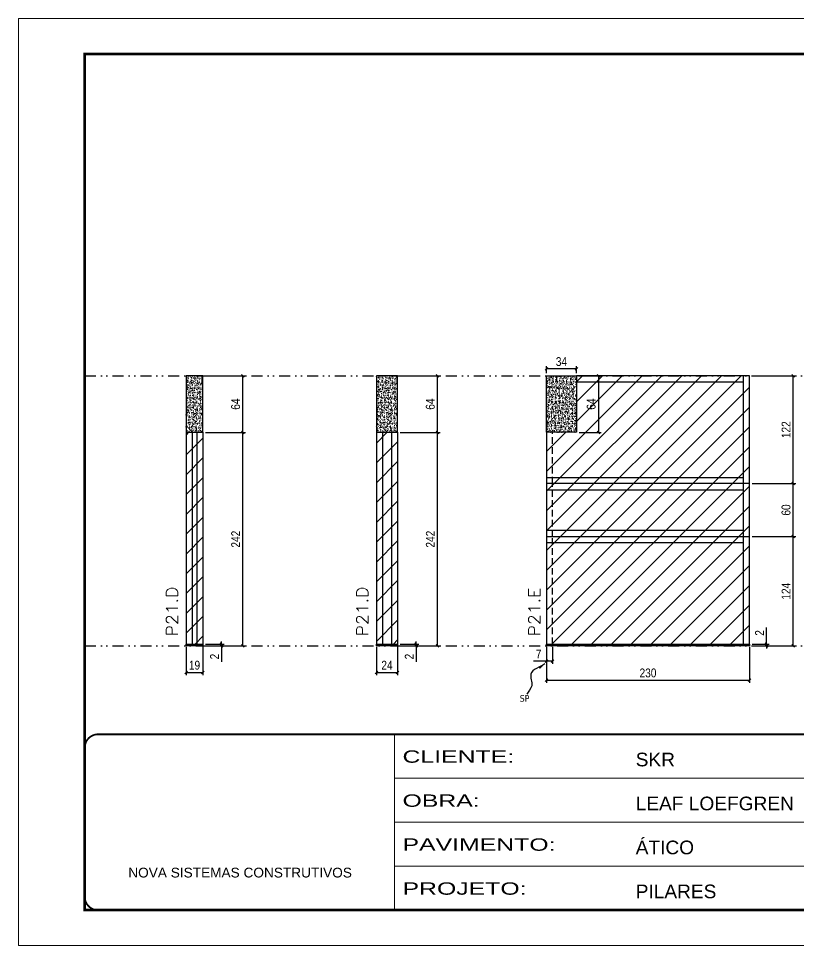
# Model space of a CAD drawing. Extents: x 14400 to 27878, y -21631 to 6985.
# Drawn here: x 17583 to 18466, y -4402 to -3352 of the extents above; entities that cross this region are included whole.
import ezdxf

# ---------------------------------------------------------------- set-up
doc = ezdxf.new("R2010")
doc.units = 0
for name, pattern in [('CONTINUO', [0]), ('DASHED', [0.75, 0.5, -0.25]), ('DIVIDE2', [0.625, 0.25, -0.125, 0, -0.125, 0, -0.125]), ('HIDDEN', [0.375, 0.25, -0.125])]:
    doc.linetypes.add(name, pattern=pattern)
for name, color, linetype in [('COTA', 241, 'Continuous'), ('Nível', 160, 'Continuous'), ('Painéis', 200, 'Continuous'), ('SARR_2.2x7', 40, 'Continuous'), ('texto', 7, 'Continuous')]:
    doc.layers.add(name, color=color, linetype=linetype)
for name, color, linetype, lineweight in [('Folhas', 255, 'Continuous', 9), ('Hachura', 251, 'Continuous', 9), ('SARRAFO DE PRESSAO', 251, 'DASHED', 9), ('Texto Seção', 7, 'Continuous', 15)]:
    doc.layers.add(name, color=color, linetype=linetype, lineweight=lineweight)
doc.styles.add('ARIAL', font='arial.ttf')
doc.styles.add('COTA TECNICA', font='techl___.ttf', dxfattribs={"height": 10})
doc.styles.add('COTA TECNICA-50', font='techl___.ttf', dxfattribs={"height": 10})
doc.styles.add('REGUA-120', font='ROMANS.shx', dxfattribs={"height": 15})
doc.styles.get("Standard").update_dxf_attribs({"font": 'arial.ttf'})
doc.styles.add('Tecnologia', font='')
doc.styles.get('Tecnologia').set_extended_font_data('Forgotten Futurist')
doc.dimstyles.new('COTA PAINEL-50', dxfattribs={"dimtxt": 10, "dimasz": 3, "dimexe": 3, "dimexo": 3, "dimgap": 3, "dimtad": 1, "dimdec": 1, "dimzin": 12, "dimdsep": 46, "dimtxsty": 'COTA TECNICA-50', "dimblk1": 'OBLIQUE', "dimblk2": 'OBLIQUE', "dimsah": 1, "dimcen": 0.9, "dimclrd": 4, "dimclre": 4, "dimclrt": 240, "dimadec": 1, "dimazin": 3, "dimtfac": 1, "dimtdec": 1, "dimtmove": 0, "dimatfit": 3, "dimfxl": 1, "dimtolj": 1, "dimtzin": 12, "dimarcsym": 0})
doc.dimstyles.new('PAINEL', dxfattribs={"dimtxt": 10, "dimasz": 3, "dimexe": 3, "dimexo": 3, "dimgap": 3, "dimtad": 1, "dimdec": 1, "dimzin": 12, "dimdsep": 46, "dimtxsty": 'COTA TECNICA', "dimblk1": 'OBLIQUE', "dimblk2": 'OBLIQUE', "dimsah": 1, "dimcen": 0.9, "dimclrd": 4, "dimclre": 4, "dimclrt": 240, "dimadec": 1, "dimazin": 3, "dimtfac": 1, "dimtdec": 1, "dimtmove": 0, "dimatfit": 3, "dimfxl": 1, "dimtolj": 1, "dimtzin": 12, "dimarcsym": 0})
doc.dimstyles.get("Standard").update_dxf_attribs({"dimtxt": 0.18, "dimasz": 0.18, "dimexe": 0.18, "dimexo": 0.0625, "dimgap": 0.09, "dimtad": 0, "dimtih": 1, "dimtoh": 1, "dimdec": 4, "dimzin": 0, "dimdsep": 46, "dimtxsty": 'Standard', "dimcen": 0.09, "dimadec": 0, "dimazin": 0, "dimtfac": 1, "dimtdec": 4, "dimtofl": 0, "dimtmove": 0, "dimatfit": 3, "dimfxl": 1, "dimtolj": 1, "dimtzin": 0, "dimarcsym": 0})

# ---------------------------------------------------------------- blocks, each defined once
blk = doc.blocks.new('9999999999')
at = {"color": 30, "linetype": 'CONTINUO'}
for p, q in [((98564.6, 34230.2), (98564.6, 34429.4)), ((98564.6, 34379.6), (99584, 34379.6)), ((98564.6, 34329.8), (99488, 34329.8)), ((98564.6, 34280), (99488, 34280))]:
    blk.add_line(p, q, dxfattribs=at)
at = {"color": 30, "linetype": 'CONTINUO', "const_width": 2}
blk.add_lwpolyline([(99584, 34230.2), (99584, 34414.4, 0.414214), (99569, 34429.4), (98229, 34429.4, 0.414214), (98214, 34414.4), (98214, 34245.2, 0.414214), (98229, 34230.2), (99584, 34230.2)], format="xyb", dxfattribs=at)
at = {"layer": 'Folhas'}
blk.add_lwpolyline([(98139, 34190.2), (99624, 34190.2), (99624, 35240.2), (98139, 35240.2)], close=True, dxfattribs=at)
at = {"layer": 'Folhas', "color": 30, "const_width": 3}
blk.add_lwpolyline([(98214, 34230.2), (99584, 34230.2), (99584, 35200.2), (98214, 35200.2)], close=True, dxfattribs=at)
at = {"color": 7, "linetype": 'Continuous', "ltscale": 5, "style": 'ARIAL'}
for s, height, p in [('SKR', 15.48, (98837.7, 34393.1)), ('LEAF LOEFGREN', 15.483, (98837.7, 34343.3)), ('ÁTICO', 15.48, (98837.7, 34293.5)), ('NOVA SISTEMAS CONSTRUTIVOS', 11.059, (98263.2, 34267.2)), ('PILARES', 15.48, (98837.7, 34243.7))]:
    blk.add_text(s, height=height, dxfattribs=at).set_placement(p)
at = {"layer": 'Folhas', "color": 7, "style": 'Tecnologia', "width": 1.5}
for s, p in [('CLIENTE:', (98573.7, 34397.2)), ('OBRA:', (98573.7, 34347.3)), ('PAVIMENTO:', (98573.7, 34297.5)), ('PROJETO:', (98573.7, 34247.7))]:
    blk.add_text(s, height=14, dxfattribs=at).set_placement(p)
blk = doc.blocks.new('_Oblique')
at = {"color": 0, "linetype": 'ByBlock', "lineweight": -2}
blk.add_line((-0.5, -0.5), (0.5, 0.5), dxfattribs=at)
blk = doc.blocks.new('*D2009')
at = {"layer": 'COTA', "color": 4, "lineweight": -2, "transparency": 16777216}
for p, q in [((18181.1, -4064.2), (18181.1, -4105)), ((18411.1, -4064.2), (18411.1, -4105)), ((18181.1, -4102), (18411.1, -4102))]:
    blk.add_line(p, q, dxfattribs=at)
at = {"layer": 'Defpoints', "color": 0, "transparency": 16777216}
for p in [(18181.1, -4061.2), (18411.1, -4061.2), (18411.1, -4102)]:
    blk.add_point(p, dxfattribs=at)
at = {"layer": 'COTA', "color": 4, "lineweight": -2, "transparency": 16777216, "xscale": 3, "yscale": 3, "zscale": 3, "rotation": 180}
blk.add_blockref('_Oblique', (18181.1, -4102), dxfattribs=at)
at = {"layer": 'COTA', "color": 4, "lineweight": -2, "transparency": 16777216, "xscale": 3, "yscale": 3, "zscale": 3}
blk.add_blockref('_Oblique', (18411.1, -4102), dxfattribs=at)
at = {"layer": 'COTA', "color": 240, "transparency": 16777216, "insert": (18296.1, -4093.8), "char_height": 10, "attachment_point": 5, "style": 'COTA TECNICA'}
blk.add_mtext('\\A1;230', dxfattribs=at)
blk = doc.blocks.new('*D2010')
at = {"layer": 'COTA', "color": 4, "lineweight": -2, "transparency": 16777216}
for p, q in [((18181.1, -4066.2), (18181.1, -4083.4)), ((18188.1, -4064.2), (18188.1, -4083.4)), ((18181.1, -4080.4), (18166.4, -4080.4)), ((18188.1, -4080.4), (18181.1, -4080.4))]:
    blk.add_line(p, q, dxfattribs=at)
at = {"layer": 'Defpoints', "color": 0, "transparency": 16777216}
for p in [(18181.1, -4063.2), (18188.1, -4061.2), (18181.1, -4080.4)]:
    blk.add_point(p, dxfattribs=at)
at = {"layer": 'COTA', "color": 4, "lineweight": -2, "transparency": 16777216, "xscale": 3, "yscale": 3, "zscale": 3, "rotation": 180}
blk.add_blockref('_Oblique', (18181.1, -4080.4), dxfattribs=at)
at = {"layer": 'COTA', "color": 4, "lineweight": -2, "transparency": 16777216, "xscale": 3, "yscale": 3, "zscale": 3}
blk.add_blockref('_Oblique', (18188.1, -4080.4), dxfattribs=at)
at = {"layer": 'COTA', "color": 240, "transparency": 16777216, "insert": (18172.3, -4072.3), "char_height": 10, "attachment_point": 5, "style": 'COTA TECNICA-50'}
blk.add_mtext('\\A1;7', dxfattribs=at)
blk = doc.blocks.new('*D2011')
at = {"layer": 'COTA', "color": 4, "lineweight": -2, "transparency": 16777216}
for p, q in [((18430.4, -4061.2), (18430.4, -4042.4)), ((18414.1, -4061.2), (18433.4, -4061.2)), ((18414.1, -4063.2), (18433.4, -4063.2)), ((18430.4, -4063.2), (18430.4, -4061.2)), ((18430.4, -4063.2), (18430.4, -4066.2))]:
    blk.add_line(p, q, dxfattribs=at)
at = {"layer": 'Defpoints', "color": 0, "transparency": 16777216}
for p in [(18411.1, -4061.2), (18411.1, -4063.2), (18430.4, -4063.2)]:
    blk.add_point(p, dxfattribs=at)
at = {"layer": 'COTA', "color": 4, "lineweight": -2, "transparency": 16777216, "xscale": 3, "yscale": 3, "zscale": 3}
for p, rotation in [((18430.4, -4061.2), 270), ((18430.4, -4063.2), 90)]:
    blk.add_blockref('_Oblique', p, dxfattribs=dict(at, rotation=rotation))
at = {"layer": 'COTA', "color": 240, "transparency": 16777216, "insert": (18422.4, -4048.4), "char_height": 10, "attachment_point": 5, "rotation": 90, "style": 'COTA TECNICA-50'}
blk.add_mtext('\\A1;2', dxfattribs=at)
blk = doc.blocks.new('*D2012')
at = {"layer": 'COTA', "color": 4, "lineweight": -2, "transparency": 16777216}
for p, q in [((18218.1, -3757.2), (18242.9, -3757.2)), ((18239.9, -3757.2), (18239.9, -3821.2)), ((18218.1, -3821.2), (18242.9, -3821.2))]:
    blk.add_line(p, q, dxfattribs=at)
at = {"layer": 'Defpoints', "color": 0, "transparency": 16777216}
for p in [(18215.1, -3757.2), (18215.1, -3821.2), (18239.9, -3821.2)]:
    blk.add_point(p, dxfattribs=at)
at = {"layer": 'COTA', "color": 4, "lineweight": -2, "transparency": 16777216, "xscale": 3, "yscale": 3, "zscale": 3}
for p, rotation in [((18239.9, -3757.2), 90), ((18239.9, -3821.2), 270)]:
    blk.add_blockref('_Oblique', p, dxfattribs=dict(at, rotation=rotation))
at = {"layer": 'COTA', "color": 240, "transparency": 16777216, "insert": (18231.8, -3789.2), "char_height": 10, "attachment_point": 5, "rotation": 90, "style": 'COTA TECNICA'}
blk.add_mtext('\\A1;64', dxfattribs=at)
blk = doc.blocks.new('*D2013')
at = {"layer": 'COTA', "color": 4, "lineweight": -2, "transparency": 16777216}
for p, q in [((18414.1, -3939.2), (18463.5, -3939.2)), ((18460.5, -4063.2), (18460.5, -3939.2)), ((18414.1, -4063.2), (18463.5, -4063.2))]:
    blk.add_line(p, q, dxfattribs=at)
at = {"layer": 'Defpoints', "color": 0, "transparency": 16777216}
for p in [(18411.1, -3939.2), (18460.5, -3939.2), (18411.1, -4063.2)]:
    blk.add_point(p, dxfattribs=at)
at = {"layer": 'COTA', "color": 4, "lineweight": -2, "transparency": 16777216, "xscale": 3, "yscale": 3, "zscale": 3}
for p, rotation in [((18460.5, -3939.2), 90), ((18460.5, -4063.2), 270)]:
    blk.add_blockref('_Oblique', p, dxfattribs=dict(at, rotation=rotation))
at = {"layer": 'COTA', "color": 240, "transparency": 16777216, "insert": (18452.4, -4001.2), "char_height": 10, "attachment_point": 5, "rotation": 90, "style": 'COTA TECNICA'}
blk.add_mtext('\\A1;124', dxfattribs=at)
blk = doc.blocks.new('*D2038')
at = {"layer": 'COTA', "color": 4, "lineweight": -2, "transparency": 16777216}
for p, q in [((17773.2, -4064.2), (17773.2, -4096.1)), ((17792.2, -4064.2), (17792.2, -4096.1)), ((17773.2, -4093.1), (17792.2, -4093.1))]:
    blk.add_line(p, q, dxfattribs=at)
at = {"layer": 'Defpoints', "color": 0, "transparency": 16777216}
for p in [(17773.2, -4061.2), (17792.2, -4061.2), (17792.2, -4093.1)]:
    blk.add_point(p, dxfattribs=at)
at = {"layer": 'COTA', "color": 4, "lineweight": -2, "transparency": 16777216, "xscale": 3, "yscale": 3, "zscale": 3, "rotation": 180}
blk.add_blockref('_Oblique', (17773.2, -4093.1), dxfattribs=at)
at = {"layer": 'COTA', "color": 4, "lineweight": -2, "transparency": 16777216, "xscale": 3, "yscale": 3, "zscale": 3}
blk.add_blockref('_Oblique', (17792.2, -4093.1), dxfattribs=at)
at = {"layer": 'COTA', "color": 240, "transparency": 16777216, "insert": (17782.7, -4085), "char_height": 10, "attachment_point": 5, "style": 'COTA TECNICA'}
blk.add_mtext('\\A1;19', dxfattribs=at)
blk = doc.blocks.new('*D2039')
at = {"layer": 'COTA', "color": 4, "lineweight": -2, "transparency": 16777216}
for p, q in [((17795.2, -4061.2), (17816.4, -4061.2)), ((17795.2, -4063.2), (17816.4, -4063.2)), ((17813.4, -4061.2), (17813.4, -4058.2)), ((17813.4, -4061.2), (17813.4, -4063.2)), ((17813.4, -4063.2), (17813.4, -4081.3))]:
    blk.add_line(p, q, dxfattribs=at)
at = {"layer": 'Defpoints', "color": 0, "transparency": 16777216}
for p in [(17792.2, -4061.2), (17792.2, -4063.2), (17813.4, -4061.2)]:
    blk.add_point(p, dxfattribs=at)
at = {"layer": 'COTA', "color": 4, "lineweight": -2, "transparency": 16777216, "xscale": 3, "yscale": 3, "zscale": 3}
for p, rotation in [((17813.4, -4061.2), 270), ((17813.4, -4063.2), 90)]:
    blk.add_blockref('_Oblique', p, dxfattribs=dict(at, rotation=rotation))
at = {"layer": 'COTA', "color": 240, "transparency": 16777216, "insert": (17805.4, -4075.2), "char_height": 10, "attachment_point": 5, "rotation": 90, "style": 'COTA TECNICA-50'}
blk.add_mtext('\\A1;2', dxfattribs=at)
blk = doc.blocks.new('*D2040')
at = {"layer": 'COTA', "color": 4, "lineweight": -2, "transparency": 16777216}
for p, q in [((17795.2, -3821.2), (17840.4, -3821.2)), ((17837.4, -4063.2), (17837.4, -3821.2)), ((17795.2, -4063.2), (17840.4, -4063.2))]:
    blk.add_line(p, q, dxfattribs=at)
at = {"layer": 'Defpoints', "color": 0, "transparency": 16777216}
for p in [(17792.2, -3821.2), (17837.4, -3821.2), (17792.2, -4063.2)]:
    blk.add_point(p, dxfattribs=at)
at = {"layer": 'COTA', "color": 4, "lineweight": -2, "transparency": 16777216, "xscale": 3, "yscale": 3, "zscale": 3}
for p, rotation in [((17837.4, -3821.2), 90), ((17837.4, -4063.2), 270)]:
    blk.add_blockref('_Oblique', p, dxfattribs=dict(at, rotation=rotation))
at = {"layer": 'COTA', "color": 240, "transparency": 16777216, "insert": (17829.3, -3942.2), "char_height": 10, "attachment_point": 5, "rotation": 90, "style": 'COTA TECNICA-50'}
blk.add_mtext('\\A1;242', dxfattribs=at)
blk = doc.blocks.new('*D2041')
at = {"layer": 'COTA', "color": 4, "lineweight": -2, "transparency": 16777216}
for p, q in [((17795.2, -3757.2), (17840.4, -3757.2)), ((17837.4, -3821.2), (17837.4, -3757.2)), ((17795.2, -3821.2), (17840.4, -3821.2))]:
    blk.add_line(p, q, dxfattribs=at)
at = {"layer": 'Defpoints', "color": 0, "transparency": 16777216}
for p in [(17792.2, -3757.2), (17837.4, -3757.2), (17792.2, -3821.2)]:
    blk.add_point(p, dxfattribs=at)
at = {"layer": 'COTA', "color": 4, "lineweight": -2, "transparency": 16777216, "xscale": 3, "yscale": 3, "zscale": 3}
for p, rotation in [((17837.4, -3757.2), 90), ((17837.4, -3821.2), 270)]:
    blk.add_blockref('_Oblique', p, dxfattribs=dict(at, rotation=rotation))
at = {"layer": 'COTA', "color": 240, "transparency": 16777216, "insert": (17829.3, -3789.2), "char_height": 10, "attachment_point": 5, "rotation": 90, "style": 'COTA TECNICA'}
blk.add_mtext('\\A1;64', dxfattribs=at)
blk = doc.blocks.new('*D2042')
at = {"layer": 'COTA', "color": 4, "lineweight": -2, "transparency": 16777216}
for p, q in [((17988.6, -4064.2), (17988.6, -4096.1)), ((18012.6, -4064.2), (18012.6, -4096.1)), ((17988.6, -4093.1), (18012.6, -4093.1))]:
    blk.add_line(p, q, dxfattribs=at)
at = {"layer": 'Defpoints', "color": 0, "transparency": 16777216}
for p in [(17988.6, -4061.2), (18012.6, -4061.2), (18012.6, -4093.1)]:
    blk.add_point(p, dxfattribs=at)
at = {"layer": 'COTA', "color": 4, "lineweight": -2, "transparency": 16777216, "xscale": 3, "yscale": 3, "zscale": 3, "rotation": 180}
blk.add_blockref('_Oblique', (17988.6, -4093.1), dxfattribs=at)
at = {"layer": 'COTA', "color": 4, "lineweight": -2, "transparency": 16777216, "xscale": 3, "yscale": 3, "zscale": 3}
blk.add_blockref('_Oblique', (18012.6, -4093.1), dxfattribs=at)
at = {"layer": 'COTA', "color": 240, "transparency": 16777216, "insert": (18000.6, -4085), "char_height": 10, "attachment_point": 5, "style": 'COTA TECNICA'}
blk.add_mtext('\\A1;24', dxfattribs=at)
blk = doc.blocks.new('*D2043')
at = {"layer": 'COTA', "color": 4, "lineweight": -2, "transparency": 16777216}
for p, q in [((18015.6, -4061.2), (18036.8, -4061.2)), ((18015.6, -4063.2), (18036.8, -4063.2)), ((18033.8, -4061.2), (18033.8, -4058.2)), ((18033.8, -4061.2), (18033.8, -4063.2)), ((18033.8, -4063.2), (18033.8, -4081.3))]:
    blk.add_line(p, q, dxfattribs=at)
at = {"layer": 'Defpoints', "color": 0, "transparency": 16777216}
for p in [(18012.6, -4061.2), (18012.6, -4063.2), (18033.8, -4061.2)]:
    blk.add_point(p, dxfattribs=at)
at = {"layer": 'COTA', "color": 4, "lineweight": -2, "transparency": 16777216, "xscale": 3, "yscale": 3, "zscale": 3}
for p, rotation in [((18033.8, -4061.2), 270), ((18033.8, -4063.2), 90)]:
    blk.add_blockref('_Oblique', p, dxfattribs=dict(at, rotation=rotation))
at = {"layer": 'COTA', "color": 240, "transparency": 16777216, "insert": (18025.8, -4075.2), "char_height": 10, "attachment_point": 5, "rotation": 90, "style": 'COTA TECNICA-50'}
blk.add_mtext('\\A1;2', dxfattribs=at)
blk = doc.blocks.new('*D2044')
at = {"layer": 'COTA', "color": 4, "lineweight": -2, "transparency": 16777216}
for p, q in [((18015.6, -3821.2), (18060.8, -3821.2)), ((18057.8, -4063.2), (18057.8, -3821.2)), ((18015.6, -4063.2), (18060.8, -4063.2))]:
    blk.add_line(p, q, dxfattribs=at)
at = {"layer": 'Defpoints', "color": 0, "transparency": 16777216}
for p in [(18012.6, -3821.2), (18057.8, -3821.2), (18012.6, -4063.2)]:
    blk.add_point(p, dxfattribs=at)
at = {"layer": 'COTA', "color": 4, "lineweight": -2, "transparency": 16777216, "xscale": 3, "yscale": 3, "zscale": 3}
for p, rotation in [((18057.8, -3821.2), 90), ((18057.8, -4063.2), 270)]:
    blk.add_blockref('_Oblique', p, dxfattribs=dict(at, rotation=rotation))
at = {"layer": 'COTA', "color": 240, "transparency": 16777216, "insert": (18049.7, -3942.2), "char_height": 10, "attachment_point": 5, "rotation": 90, "style": 'COTA TECNICA-50'}
blk.add_mtext('\\A1;242', dxfattribs=at)
blk = doc.blocks.new('*D2045')
at = {"layer": 'COTA', "color": 4, "lineweight": -2, "transparency": 16777216}
for p, q in [((18015.6, -3757.2), (18060.8, -3757.2)), ((18057.8, -3821.2), (18057.8, -3757.2)), ((18015.6, -3821.2), (18060.8, -3821.2))]:
    blk.add_line(p, q, dxfattribs=at)
at = {"layer": 'Defpoints', "color": 0, "transparency": 16777216}
for p in [(18012.6, -3757.2), (18057.8, -3757.2), (18012.6, -3821.2)]:
    blk.add_point(p, dxfattribs=at)
at = {"layer": 'COTA', "color": 4, "lineweight": -2, "transparency": 16777216, "xscale": 3, "yscale": 3, "zscale": 3}
for p, rotation in [((18057.8, -3757.2), 90), ((18057.8, -3821.2), 270)]:
    blk.add_blockref('_Oblique', p, dxfattribs=dict(at, rotation=rotation))
at = {"layer": 'COTA', "color": 240, "transparency": 16777216, "insert": (18049.7, -3789.2), "char_height": 10, "attachment_point": 5, "rotation": 90, "style": 'COTA TECNICA'}
blk.add_mtext('\\A1;64', dxfattribs=at)
blk = doc.blocks.new('*D2046')
at = {"layer": 'COTA', "color": 4, "lineweight": -2, "transparency": 16777216}
for p, q in [((18181.1, -3754.2), (18181.1, -3746.3)), ((18215.1, -3754.2), (18215.1, -3746.3)), ((18215.1, -3749.3), (18181.1, -3749.3))]:
    blk.add_line(p, q, dxfattribs=at)
at = {"layer": 'Defpoints', "color": 0, "transparency": 16777216}
for p in [(18181.1, -3749.3), (18181.1, -3757.2), (18215.1, -3757.2)]:
    blk.add_point(p, dxfattribs=at)
at = {"layer": 'COTA', "color": 4, "lineweight": -2, "transparency": 16777216, "xscale": 3, "yscale": 3, "zscale": 3, "rotation": 180}
blk.add_blockref('_Oblique', (18181.1, -3749.3), dxfattribs=at)
at = {"layer": 'COTA', "color": 4, "lineweight": -2, "transparency": 16777216, "xscale": 3, "yscale": 3, "zscale": 3}
blk.add_blockref('_Oblique', (18215.1, -3749.3), dxfattribs=at)
at = {"layer": 'COTA', "color": 240, "transparency": 16777216, "insert": (18198.1, -3741.1), "char_height": 10, "attachment_point": 5, "style": 'COTA TECNICA'}
blk.add_mtext('\\A1;34', dxfattribs=at)
blk = doc.blocks.new('*D2047')
at = {"layer": 'COTA', "color": 4, "lineweight": -2, "transparency": 16777216}
for p, q in [((18414.1, -3879.2), (18463.5, -3879.2)), ((18460.5, -3939.2), (18460.5, -3879.2)), ((18414.1, -3939.2), (18463.5, -3939.2))]:
    blk.add_line(p, q, dxfattribs=at)
at = {"layer": 'Defpoints', "color": 0, "transparency": 16777216}
for p in [(18411.1, -3879.2), (18460.5, -3879.2), (18411.1, -3939.2)]:
    blk.add_point(p, dxfattribs=at)
at = {"layer": 'COTA', "color": 4, "lineweight": -2, "transparency": 16777216, "xscale": 3, "yscale": 3, "zscale": 3}
for p, rotation in [((18460.5, -3879.2), 90), ((18460.5, -3939.2), 270)]:
    blk.add_blockref('_Oblique', p, dxfattribs=dict(at, rotation=rotation))
at = {"layer": 'COTA', "color": 240, "transparency": 16777216, "insert": (18452.4, -3909.2), "char_height": 10, "attachment_point": 5, "rotation": 90, "style": 'COTA TECNICA'}
blk.add_mtext('\\A1;60', dxfattribs=at)
blk = doc.blocks.new('*D2048')
at = {"layer": 'COTA', "color": 4, "lineweight": -2, "transparency": 16777216}
for p, q in [((18414.1, -3757.2), (18463.5, -3757.2)), ((18460.5, -3879.2), (18460.5, -3757.2)), ((18414.1, -3879.2), (18463.5, -3879.2))]:
    blk.add_line(p, q, dxfattribs=at)
at = {"layer": 'Defpoints', "color": 0, "transparency": 16777216}
for p in [(18411.1, -3757.2), (18460.5, -3757.2), (18411.1, -3879.2)]:
    blk.add_point(p, dxfattribs=at)
at = {"layer": 'COTA', "color": 4, "lineweight": -2, "transparency": 16777216, "xscale": 3, "yscale": 3, "zscale": 3}
for p, rotation in [((18460.5, -3757.2), 90), ((18460.5, -3879.2), 270)]:
    blk.add_blockref('_Oblique', p, dxfattribs=dict(at, rotation=rotation))
at = {"layer": 'COTA', "color": 240, "transparency": 16777216, "insert": (18452.4, -3818.2), "char_height": 10, "attachment_point": 5, "rotation": 90, "style": 'COTA TECNICA'}
blk.add_mtext('\\A1;122', dxfattribs=at)

msp = doc.modelspace()

# ---------------------------------------------------------------- hatches: boundary and pattern name
at = {"layer": 'COTA'}
h = msp.add_hatch(dxfattribs=at)
h.set_pattern_fill('AR-CONC', color=256, scale=0.03)
h.set_pattern_definition([(50, (2320.767, -6946.4506), (5.4655401, -0.4781726), [0.5715, -6.2865]), (355, (2320.767, -6946.4506), (-1.0573026, 5.7317054), [0.4572, -5.0292175]), (100.451445, (2321.2226, -6946.4905), (4.4082374, 5.2535326), [0.4857003, -5.3427073]), (46.1842, (2320.767, -6944.9266), (8.1323712, -1.2612698), [0.85725, -9.42975]), (96.63556, (2321.445, -6945.032), (7.122124, 7.4227837), [0.7285507, -8.0140682]), (351.18415, (2320.767, -6944.927), (7.122124, 7.4227837), [0.685799, -7.543792]), (21, (2321.529, -6945.3076), (4.5484317, -3.067956), [0.5715, -6.2865]), (326, (2321.529, -6945.3076), (1.8540609, 5.525639), [0.4572, -5.0292]), (71.451445, (2321.908, -6945.5633), (6.4024926, 2.457683), [0.4857003, -5.3426981]), (37.5, (2320.7671, -6946.4506), (0.0926581, 2.53665117), [0, -4.96824, 0, -5.1054, 0, -5.04825]), (7.5, (2320.767, -6946.4506), (2.00458988, 3.00541724), [0, -2.91084, 0, -4.85394, 0, -1.92405]), (327.5, (2319.0679, -6946.4506), (4.06771786, -0.17186232), [0, -1.905, 0, -5.9436, 0, -7.8867]), (317.5, (2318.306, -6946.4506), (4.44387544, 0.7627947), [0, -2.4765, 0, -3.94716, 0, -5.6007])])
h.paths.add_polyline_path([(17773.201, -3821.166), (17792.201, -3821.166), (17792.201, -3757.166), (17773.201, -3757.166)])
h = msp.add_hatch(dxfattribs=at)
h.set_pattern_fill('AR-CONC', color=256, scale=0.03)
h.set_pattern_definition([(50, (2541.1495, -6946.4506), (5.4655401, -0.4781726), [0.5715, -6.2865]), (355, (2541.1495, -6946.4506), (-1.0573026, 5.7317054), [0.4572, -5.0292175]), (100.451445, (2541.605, -6946.4905), (4.4082374, 5.2535326), [0.4857003, -5.3427073]), (46.1842, (2541.1495, -6944.9266), (8.1323712, -1.2612698), [0.85725, -9.42975]), (96.63556, (2541.827, -6945.032), (7.122124, 7.4227837), [0.7285507, -8.0140682]), (351.18415, (2541.1495, -6944.927), (7.122124, 7.4227837), [0.685799, -7.543792]), (21, (2541.9115, -6945.3076), (4.5484317, -3.067956), [0.5715, -6.2865]), (326, (2541.9115, -6945.3076), (1.8540609, 5.525639), [0.4572, -5.0292]), (71.451445, (2542.2905, -6945.5633), (6.4024926, 2.457683), [0.4857003, -5.3426981]), (37.5, (2541.1495, -6946.4506), (0.0926581, 2.53665117), [0, -4.96824, 0, -5.1054, 0, -5.04825]), (7.5, (2541.1495, -6946.4506), (2.00458988, 3.00541724), [0, -2.91084, 0, -4.85394, 0, -1.92405]), (327.5, (2539.4502, -6946.4506), (4.06771786, -0.17186232), [0, -1.905, 0, -5.9436, 0, -7.8867]), (317.5, (2538.6882, -6946.4506), (4.44387544, 0.7627947), [0, -2.4765, 0, -3.94716, 0, -5.6007])])
h.paths.add_polyline_path([(17988.583, -3821.166), (18012.583, -3821.166), (18012.583, -3757.166), (17988.583, -3757.166)])
h = msp.add_hatch(dxfattribs=at)
h.set_pattern_fill('AR-CONC', color=256, scale=0.03)
h.set_pattern_definition([(50, (1137.7416, -1178.575), (5.4655401, -0.4781726), [0.5715, -6.2865]), (355, (1137.7416, -1178.575), (-1.0573026, 5.7317054), [0.4572, -5.0292175]), (100.451445, (1138.197, -1178.615), (4.4082374, 5.2535326), [0.4857003, -5.3427073]), (46.1842, (1137.7416, -1177.051), (8.1323712, -1.2612698), [0.85725, -9.42975]), (96.63556, (1138.419, -1177.156), (7.122124, 7.4227837), [0.7285507, -8.0140682]), (351.18415, (1137.742, -1177.051), (7.122124, 7.4227837), [0.685799, -7.543792]), (21, (1138.5036, -1177.432), (4.5484317, -3.067956), [0.5715, -6.2865]), (326, (1138.5036, -1177.432), (1.8540609, 5.525639), [0.4572, -5.0292]), (71.451445, (1138.8826, -1177.688), (6.4024926, 2.457683), [0.4857003, -5.3426981]), (37.5, (1137.7416, -1178.5751), (0.0926581, 2.53665117), [0, -4.96824, 0, -5.1054, 0, -5.04825]), (7.5, (1137.7416, -1178.575), (2.00458988, 3.00541724), [0, -2.91084, 0, -4.85394, 0, -1.92405]), (327.5, (1136.0423, -1178.5751), (4.06771786, -0.17186232), [0, -1.905, 0, -5.9436, 0, -7.8867]), (317.5, (1135.2803, -1178.575), (4.44387544, 0.7627947), [0, -2.4765, 0, -3.94716, 0, -5.6007])])
h.paths.add_polyline_path([(18215.141, -3757.166), (18181.141, -3757.166), (18181.141, -3821.166), (18215.141, -3821.166)])
at = {"layer": 'Hachura'}
h = msp.add_hatch(dxfattribs=at)
h.set_pattern_fill('ANSI31', color=256, scale=5)
h.paths.add_polyline_path([(17792.201, -3821.166), (17773.201, -3821.166), (17773.201, -4061.166), (17792.201, -4061.166)])
h.paths.add_polyline_path([(18012.583, -3821.166), (17988.583, -3821.166), (17988.583, -4061.166), (18012.583, -4061.166)])
h.paths.add_polyline_path([(18411.141, -3757.166), (18215.141, -3757.166), (18215.141, -3821.166), (18181.141, -3821.166), (18181.141, -3879.166), (18411.141, -3879.166)])
h.paths.add_polyline_path([(18411.141, -3879.166), (18181.141, -3879.166), (18181.141, -3939.166), (18411.141, -3939.166)])
h.paths.add_polyline_path([(18411.141, -3939.166), (18181.141, -3939.166), (18181.141, -4061.166), (18411.141, -4061.166)])
h.paths.add_polyline_path([(18851.486, -3939.166), (18607.486, -3939.166), (18607.486, -4061.166), (18851.486, -4061.166)])
h.paths.add_polyline_path([(18851.486, -3896.166), (18607.486, -3896.166), (18607.486, -3939.166), (18851.486, -3939.166)])
h.paths.add_polyline_path([(18817.486, -3774.166), (18607.486, -3774.166), (18607.486, -3896.166), (18851.486, -3896.166), (18851.486, -3821.166), (18817.486, -3821.166)])
h.paths.add_polyline_path([(18607.486, -3774.166), (18591.486, -3774.166), (18591.486, -3896.166), (18607.486, -3896.166)])
h.paths.add_polyline_path([(18607.486, -3896.166), (18591.486, -3896.166), (18591.486, -3939.166), (18607.486, -3939.166)])
h.paths.add_polyline_path([(18607.486, -3939.166), (18591.486, -3939.166), (18591.486, -4061.166), (18607.486, -4061.166)])

# ---------------------------------------------------------------- linework, layer by layer
at = {"layer": 'COTA'}
for p, q in [((18181.141, -3821.166), (18181.141, -3757.166)), ((18181.141, -3757.166), (18215.141, -3757.166))]:
    msp.add_line(p, q, dxfattribs=at)
for points in [[(17773.201, -3821.166), (17792.201, -3821.166), (17792.201, -3757.166), (17773.201, -3757.166)], [(17988.583, -3821.166), (18012.583, -3821.166), (18012.583, -3757.166), (17988.583, -3757.166)]]:
    msp.add_lwpolyline(points, close=True, dxfattribs=at)
at = {"layer": 'Nível', "color": 4, "linetype": 'DIVIDE2', "ltscale": 50}
for p, q in [((17658.467, -3757.166), (19028.467, -3757.166)), ((17658.467, -4063.166), (19028.467, -4063.166))]:
    msp.add_line(p, q, dxfattribs=at)
at = {"layer": 'Painéis'}
for p, q in [((18411.141, -3757.166), (18215.141, -3757.166)), ((18215.141, -3757.166), (18215.141, -3821.166)), ((18411.141, -4061.166), (18411.141, -3757.166)), ((17773.201, -3821.166), (17773.201, -4061.166)), ((17773.201, -3821.166), (17792.201, -3821.166)), ((17792.201, -3821.166), (17792.201, -4061.166)), ((17988.583, -3821.166), (17988.583, -4061.166)), ((17988.583, -3821.166), (18012.583, -3821.166)), ((18012.583, -3821.166), (18012.583, -4061.166)), ((18181.141, -3821.166), (18181.141, -4061.166)), ((18215.141, -3821.166), (18181.141, -3821.166)), ((18411.141, -3879.166), (18181.141, -3879.166)), ((18181.141, -3939.166), (18411.141, -3939.166)), ((17773.201, -4061.166), (17792.201, -4061.166)), ((17773.201, -4063.166), (17773.201, -4061.166)), ((17792.201, -4063.166), (17773.201, -4063.166)), ((17792.201, -4061.166), (17792.201, -4063.166)), ((17988.583, -4061.166), (18012.583, -4061.166)), ((17988.583, -4063.166), (17988.583, -4061.166)), ((18012.583, -4063.166), (17988.583, -4063.166)), ((18012.583, -4061.166), (18012.583, -4063.166))]:
    msp.add_line(p, q, dxfattribs=at)
msp.add_lwpolyline([(18181.141, -4061.166), (18411.141, -4061.166), (18411.141, -4063.166), (18181.141, -4063.166)], close=True, dxfattribs=at)
at = {"layer": 'SARR_2.2x7'}
for p, q in [((18404.141, -3879.166), (18404.141, -3757.166)), ((18215.141, -3764.166), (18404.141, -3764.166)), ((17780.201, -3821.166), (17780.201, -4061.166)), ((17785.201, -3821.166), (17785.201, -4061.166)), ((17995.583, -3821.166), (17995.583, -4061.166)), ((18005.583, -3821.166), (18005.583, -4061.166)), ((18181.141, -3872.166), (18404.141, -3872.166)), ((18404.141, -3939.166), (18404.141, -3879.166)), ((18181.141, -3886.166), (18404.141, -3886.166)), ((18181.141, -3932.166), (18404.141, -3932.166)), ((18181.141, -3946.166), (18404.141, -3946.166)), ((18404.141, -4061.166), (18404.141, -3939.166))]:
    msp.add_line(p, q, dxfattribs=at)
at = {"layer": 'SARR_2.2x7', "linetype": 'HIDDEN', "ltscale": 30}
for p, q in [((18188.141, -3879.166), (18188.141, -3821.166)), ((18188.141, -3939.166), (18188.141, -3879.166)), ((18188.141, -4061.166), (18188.141, -3939.166))]:
    msp.add_line(p, q, dxfattribs=at)

# ---------------------------------------------------------------- block references
at = {"layer": 'SARRAFO DE PRESSAO', "color": 6, "linetype": 'ByBlock'}
msp.add_blockref('9999999999', (-80555.511, -38592.654), dxfattribs=at)

# ---------------------------------------------------------------- texts
at = {"layer": 'texto', "color": 0, "insert": (18156.364, -4122.657), "char_height": 7.5, "attachment_point": 5}
msp.add_mtext('{\\fTahoma|b0|i0|c0|p34;\\C4;SP}', dxfattribs=at)
at = {"layer": 'Texto Seção', "style": 'REGUA-120', "width": 1.1}
for s, p in [('P21.D', (17763.751, -4052.402)), ('P21.D', (17979.133, -4052.402)), ('P21.E', (18173.891, -4052.402))]:
    msp.add_text(s, height=13, rotation=90, dxfattribs=at).set_placement(p)

# ---------------------------------------------------------------- dimensions: what is measured, and where the dimension line sits
at = {"layer": 'COTA'}
dim = msp.add_linear_dim(base=(18181.141, -3749.288), p1=(18215.141, -3757.166), p2=(18181.141, -3757.166), dimstyle='PAINEL', dxfattribs=at)
dim.commit()
dim.dimension.update_dxf_attribs({"geometry": '*D2046', "text_midpoint": (18198.141, -3741.069)})
for base, p1, p2, angle, dimstyle, picture, middle in [((17837.411, -3757.166), (17792.201, -3821.166), (17792.201, -3757.166), 90, 'PAINEL', '*D2041', (17829.309, -3789.166)), ((18057.794, -3757.166), (18012.583, -3821.166), (18012.583, -3757.166), 90, 'PAINEL', '*D2045', (18049.691, -3789.166)), ((18239.882, -3821.166), (18215.141, -3757.166), (18215.141, -3821.166), 90, 'PAINEL', '*D2012', (18231.78, -3789.166)), ((17837.411, -3821.166), (17792.201, -4063.166), (17792.201, -3821.166), 90, 'COTA PAINEL-50', '*D2040', (17829.338, -3942.166)), ((18057.794, -3821.166), (18012.583, -4063.166), (18012.583, -3821.166), 90, 'COTA PAINEL-50', '*D2044', (18049.721, -3942.166)), ((18460.508, -3879.166), (18411.141, -3939.166), (18411.141, -3879.166), 90, 'PAINEL', '*D2047', (18452.406, -3909.166)), ((18460.508, -3939.166), (18411.141, -4063.166), (18411.141, -3939.166), 90, 'PAINEL', '*D2013', (18452.435, -4001.166)), ((18181.141, -4080.407), (18188.141, -4061.166), (18181.141, -4063.166), 180, 'COTA PAINEL-50', '*D2010', (18172.275, -4072.334))]:
    dim = msp.add_linear_dim(base=base, p1=p1, p2=p2, angle=angle, dimstyle=dimstyle, dxfattribs=at)
    dim.commit()
    dim.dimension.update_dxf_attribs({"geometry": picture, "text_midpoint": middle})
dim = msp.add_linear_dim(base=(18460.508, -3757.166), p1=(18411.141, -3879.166), p2=(18411.141, -3757.166), angle=90, dimstyle='PAINEL', override={"dimtmove": 1}, dxfattribs=at)
dim.commit()
dim.dimension.update_dxf_attribs({"geometry": '*D2048', "text_midpoint": (18452.45, -3818.166)})
for base, p1, p2, picture, middle in [((18430.399, -4063.166), (18411.141, -4061.166), (18411.141, -4063.166), '*D2011', (18430.399, -4048.419)), ((17813.394, -4061.166), (17792.201, -4063.166), (17792.201, -4061.166), '*D2039', (17813.394, -4075.221)), ((18033.777, -4061.166), (18012.583, -4063.166), (18012.583, -4061.166), '*D2043', (18033.777, -4075.221))]:
    dim = msp.add_linear_dim(base=base, p1=p1, p2=p2, angle=90, dimstyle='COTA PAINEL-50', dxfattribs=at)
    dim.commit()
    dim.dimension.update_dxf_attribs({"geometry": picture, "text_midpoint": middle, "dimtype": 160})
for base, p1, p2, picture, middle in [((17792.201, -4093.06), (17773.201, -4061.166), (17792.201, -4061.166), '*D2038', (17782.701, -4084.972)), ((18012.583, -4093.06), (17988.583, -4061.166), (18012.583, -4061.166), '*D2042', (18000.583, -4084.987)), ((18411.141, -4101.989), (18181.141, -4061.166), (18411.141, -4061.166), '*D2009', (18296.141, -4093.769))]:
    dim = msp.add_linear_dim(base=base, p1=p1, p2=p2, dimstyle='PAINEL', override={"dimarcsym": 2}, dxfattribs=at)
    dim.commit()
    dim.dimension.update_dxf_attribs({"geometry": picture, "text_midpoint": middle})

# ---------------------------------------------------------------- leaders
at = {"layer": 'COTA', "path_type": 1}
msp.add_leader([(18179.312, -4083.346), (18163.527, -4095.181), (18164.452, -4108.188), (18158.899, -4117.969)], dimstyle='Standard', override={"dimasz": 8}, dxfattribs=at)

doc.saveas('drawing.dxf')
